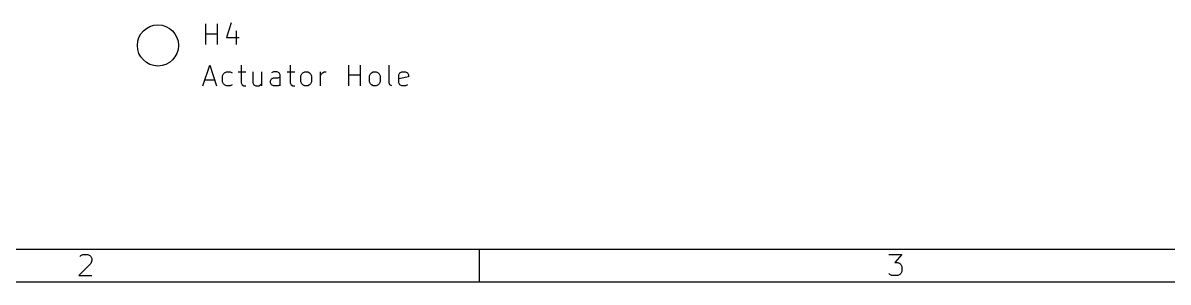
# Model space of a CAD drawing. Extents: x 0.4 to 11.3, y -7.9 to -0.4.
# Drawn here: x 3.222 to 6.005, y -7.874 to -7.245 of the extents above; entities that cross this region are included whole.
import ezdxf

# ---------------------------------------------------------------- set-up
doc = ezdxf.new("R2010")
doc.units = 0
doc.header["$MEASUREMENT"] = 0
doc.layers.add('CYAN2', color=4, linetype='CONTINUOUS')
doc.layers.add('RED2', color=1, linetype='CONTINUOUS')

msp = doc.modelspace()

# ---------------------------------------------------------------- linework, layer by layer
at = {"layer": 'CYAN2', "linetype": 'CONTINUOUS'}
for p, q in [((3.66628, -7.2978), (3.66628, -7.2478)), ((3.69485, -7.2978), (3.69485, -7.2478)), ((3.72819, -7.24543), (3.71628, -7.28114)), ((3.66628, -7.27161), (3.69485, -7.27161)), ((3.71628, -7.28114), (3.74723, -7.28114)), ((3.74009, -7.26447), (3.74009, -7.2978)), ((3.65914, -7.3978), (3.6758, -7.3478)), ((3.6758, -7.3478), (3.69247, -7.3978)), ((3.70676, -7.374), (3.70914, -7.36923)), ((3.70914, -7.36923), (3.71152, -7.36685)), ((3.71152, -7.36685), (3.71628, -7.36447)), ((3.71628, -7.36447), (3.72581, -7.36447)), ((3.72581, -7.36447), (3.73057, -7.36685)), ((3.74485, -7.36447), (3.7639, -7.36447)), ((3.752, -7.3478), (3.752, -7.39066)), ((3.78057, -7.36447), (3.78057, -7.39066)), ((3.802, -7.36447), (3.802, -7.3978)), ((3.83057, -7.36447), (3.8258, -7.36685)), ((3.84009, -7.36447), (3.83057, -7.36447)), ((3.84485, -7.36685), (3.84009, -7.36447)), ((3.84723, -7.37161), (3.84485, -7.36685)), ((3.84723, -7.3978), (3.84723, -7.37161)), ((3.8639, -7.36447), (3.88294, -7.36447)), ((3.87104, -7.3478), (3.87104, -7.39066)), ((3.89723, -7.374), (3.89961, -7.36923)), ((3.89961, -7.36923), (3.90199, -7.36685)), ((3.90199, -7.36685), (3.90676, -7.36447)), ((3.90676, -7.36447), (3.9139, -7.36447)), ((3.9139, -7.36447), (3.91866, -7.36685)), ((3.91866, -7.36685), (3.92104, -7.36923)), ((3.92104, -7.36923), (3.92342, -7.374)), ((3.94485, -7.3978), (3.94485, -7.36447)), ((3.94485, -7.374), (3.94723, -7.36923)), ((3.94723, -7.36923), (3.94961, -7.36685)), ((3.94961, -7.36685), (3.95437, -7.36447)), ((3.95437, -7.36447), (3.95913, -7.36447)), ((4.01389, -7.3978), (4.01389, -7.3478)), ((4.01389, -7.37161), (4.04246, -7.37161)), ((4.04246, -7.3978), (4.04246, -7.3478)), ((4.0639, -7.374), (4.06628, -7.36923)), ((4.06628, -7.36923), (4.06866, -7.36685)), ((4.06866, -7.36685), (4.07342, -7.36447)), ((4.07342, -7.36447), (4.08056, -7.36447)), ((4.08056, -7.36447), (4.08532, -7.36685)), ((4.08532, -7.36685), (4.0877, -7.36923)), ((4.0877, -7.36923), (4.09009, -7.374)), ((4.11151, -7.39066), (4.11151, -7.3478)), ((4.13532, -7.37161), (4.1377, -7.36685)), ((4.13532, -7.39066), (4.13532, -7.37161)), ((4.1377, -7.36685), (4.14246, -7.36447)), ((4.14246, -7.36447), (4.15199, -7.36447)), ((4.15199, -7.36447), (4.15675, -7.36685)), ((4.15675, -7.36685), (4.15913, -7.37161)), ((4.15913, -7.37161), (4.15913, -7.37637)), ((3.6639, -7.38352), (3.68771, -7.38352)), ((3.70676, -7.38828), (3.70676, -7.374)), ((3.70914, -7.39304), (3.70676, -7.38828)), ((3.71152, -7.39543), (3.70914, -7.39304)), ((3.71628, -7.3978), (3.71152, -7.39543)), ((3.72581, -7.3978), (3.71628, -7.3978)), ((3.73057, -7.39543), (3.72581, -7.3978)), ((3.752, -7.39066), (3.75438, -7.39543)), ((3.75438, -7.39543), (3.75914, -7.3978)), ((3.75914, -7.3978), (3.7639, -7.3978)), ((3.78057, -7.39066), (3.78295, -7.39543)), ((3.78295, -7.39543), (3.78771, -7.3978)), ((3.78771, -7.3978), (3.79485, -7.3978)), ((3.79485, -7.3978), (3.79961, -7.39543)), ((3.79961, -7.39543), (3.802, -7.39304)), ((3.82343, -7.3859), (3.8258, -7.38114)), ((3.82343, -7.39066), (3.82343, -7.3859)), ((3.8258, -7.39543), (3.82343, -7.39066)), ((3.8258, -7.38114), (3.83057, -7.37876)), ((3.83057, -7.3978), (3.8258, -7.39543)), ((3.83057, -7.37876), (3.84247, -7.37876)), ((3.84247, -7.3978), (3.83057, -7.3978)), ((3.84247, -7.37876), (3.84723, -7.37637)), ((3.84723, -7.39543), (3.84247, -7.3978)), ((3.87104, -7.39066), (3.87342, -7.39543)), ((3.87342, -7.39543), (3.87819, -7.3978)), ((3.87819, -7.3978), (3.88294, -7.3978)), ((3.89723, -7.38828), (3.89723, -7.374)), ((3.89961, -7.39304), (3.89723, -7.38828)), ((3.90199, -7.39543), (3.89961, -7.39304)), ((3.90676, -7.3978), (3.90199, -7.39543)), ((3.9139, -7.3978), (3.90676, -7.3978)), ((3.91866, -7.39543), (3.9139, -7.3978)), ((3.92104, -7.39304), (3.91866, -7.39543)), ((3.92342, -7.38828), (3.92104, -7.39304)), ((3.92342, -7.374), (3.92342, -7.38828)), ((4.0639, -7.38828), (4.0639, -7.374)), ((4.06628, -7.39304), (4.0639, -7.38828)), ((4.06866, -7.39543), (4.06628, -7.39304)), ((4.07342, -7.3978), (4.06866, -7.39543)), ((4.08056, -7.3978), (4.07342, -7.3978)), ((4.08532, -7.39543), (4.08056, -7.3978)), ((4.0877, -7.39304), (4.08532, -7.39543)), ((4.09009, -7.38828), (4.0877, -7.39304)), ((4.09009, -7.374), (4.09009, -7.38828)), ((4.11389, -7.39543), (4.11151, -7.39066)), ((4.11866, -7.3978), (4.11389, -7.39543)), ((4.15913, -7.37637), (4.13532, -7.38114)), ((4.1377, -7.39543), (4.13532, -7.39066)), ((4.14246, -7.3978), (4.1377, -7.39543)), ((4.15199, -7.3978), (4.14246, -7.3978)), ((4.15675, -7.39543), (4.15199, -7.3978))]:
    msp.add_line(p, q, dxfattribs=at)
at = {"layer": 'RED2', "linetype": 'CONTINUOUS'}
for p, q in [((11.2206, -7.79556), (0.472441, -7.79556)), ((3.36009, -7.812), (3.36252, -7.80956)), ((3.36252, -7.80956), (3.3674, -7.80712)), ((3.3674, -7.80712), (3.37958, -7.80712)), ((3.37958, -7.80712), (3.38446, -7.80956)), ((3.38446, -7.80956), (3.38689, -7.812)), ((3.38689, -7.812), (3.38933, -7.81687)), ((3.38933, -7.81687), (3.38933, -7.82174)), ((4.33071, -7.79556), (4.33071, -7.8743)), ((5.32615, -7.80712), (5.35783, -7.80712)), ((5.35783, -7.80712), (5.34078, -7.82662)), ((3.38689, -7.82906), (3.35765, -7.8583)), ((3.38933, -7.82174), (3.38689, -7.82906)), ((5.34078, -7.82662), (5.34809, -7.82662)), ((5.34809, -7.82662), (5.35296, -7.82906)), ((5.35296, -7.82906), (5.3554, -7.83149)), ((5.3554, -7.83149), (5.35783, -7.83637)), ((5.35783, -7.83637), (5.35783, -7.84855)), ((11.2993, -7.8743), (0.393701, -7.8743)), ((3.35765, -7.8583), (3.38933, -7.8583)), ((5.32859, -7.85587), (5.32615, -7.85343)), ((5.33346, -7.8583), (5.32859, -7.85587)), ((5.34809, -7.8583), (5.33346, -7.8583)), ((5.35296, -7.85587), (5.34809, -7.8583)), ((5.3554, -7.85343), (5.35296, -7.85587)), ((5.35783, -7.84855), (5.3554, -7.85343))]:
    msp.add_line(p, q, dxfattribs=at)
at = {"layer": 'RED2'}
msp.add_circle((3.55, -7.3), 0.05, dxfattribs=at)

doc.saveas('drawing.dxf')
